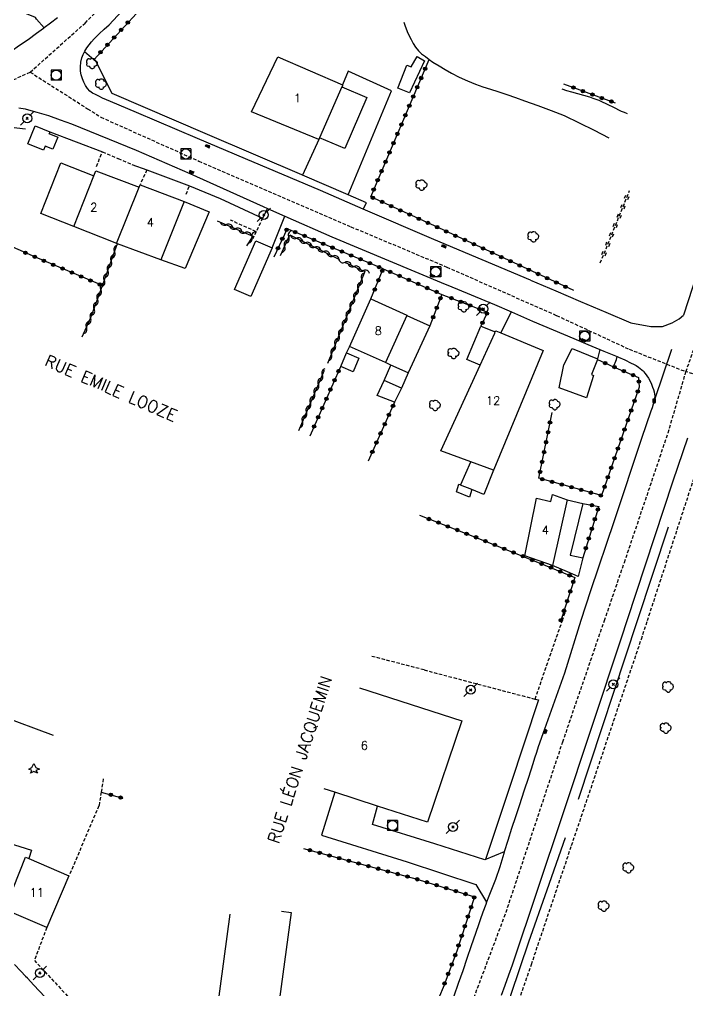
# Model space of a CAD drawing. Header units: millimetres. Extents: x 194000 to 195000, y 155999 to 157001.
# Drawn here: x 194365.5 to 194464.7, y 156116.1 to 156260.3 of the extents above; entities that cross this region are included whole.
import ezdxf
from ezdxf.enums import TextEntityAlignment as Align

# ---------------------------------------------------------------- set-up
doc = ezdxf.new("R2010")
doc.units = ezdxf.units.MM
doc.linetypes.add('DASHED', pattern=[0.75, 0.5, -0.25])
doc.layers.get('0').update_dxf_attribs({"linetype": 'CONTINUOUS'})
for name, color, linetype in [('W0001', 6, 'DASHED'), ('W0004', 5, 'CONTINUOUS'), ('W0008', 7, 'CONTINUOUS'), ('W0014', 7, 'CONTINUOUS'), ('W0017', 7, 'CONTINUOUS'), ('W0101', 7, 'CONTINUOUS'), ('W0104', 1, 'CONTINUOUS'), ('W0112', 1, 'DASHED'), ('W0220', 5, 'DASHED'), ('W0300', 7, 'CONTINUOUS'), ('W0303', 7, 'CONTINUOUS'), ('W0310', 3, 'CONTINUOUS'), ('W0323', 7, 'CONTINUOUS'), ('W0401', 7, 'CONTINUOUS'), ('W0420', 7, 'CONTINUOUS'), ('W0473', 7, 'CONTINUOUS'), ('W0510', 5, 'CONTINUOUS'), ('W0989', 7, 'CONTINUOUS'), ('W0991', 7, 'CONTINUOUS'), ('W1102', 7, 'CONTINUOUS')]:
    doc.layers.add(name, color=color, linetype=linetype)
doc.styles.get("Standard").update_dxf_attribs({"font": 'romans.shx', "width": 0.85})

# ---------------------------------------------------------------- blocks, each defined once
blk = doc.blocks.new('T300')
for p, q in [((-0.8, 0.51), (-0.86, 0.34)), ((-0.86, 0.34), (-0.86, 0.17)), ((-0.86, 0.17), (-0.74, 0.06)), ((-0.69, 0.63), (-0.8, 0.51)), ((-0.8, -0.06), (-0.74, 0.06)), ((-0.74, 0.06), (-0.69, 0.11)), ((-0.57, 0.69), (-0.69, 0.63)), ((-0.46, 0.69), (-0.57, 0.69)), ((-0.29, 0.63), (-0.46, 0.69)), ((-0.29, 0.63), (-0.17, 0.74)), ((-0.23, 0.57), (-0.29, 0.63)), ((-0.17, 0.74), (-0.06, 0.8)), ((-0.06, 0.8), (0.06, 0.8)), ((0.06, 0.8), (0.23, 0.74)), ((0.23, 0.74), (0.34, 0.63)), ((0.34, 0.63), (0.4, 0.51)), ((0.46, 0.46), (0.34, 0.46)), ((0.4, 0.51), (0.4, 0.46)), ((0.57, 0.4), (0.46, 0.46)), ((0.57, 0.4), (0.69, 0.29)), ((0.69, 0.29), (0.74, 0.17)), ((0.74, 0.06), (0.69, -0.17)), ((0.74, 0.17), (0.74, 0.06)), ((-0.8, -0.17), (-0.8, -0.06)), ((-0.8, -0.23), (-0.8, -0.17)), ((-0.74, -0.34), (-0.8, -0.23)), ((-0.69, -0.4), (-0.74, -0.34)), ((-0.51, -0.46), (-0.69, -0.4)), ((-0.4, -0.46), (-0.51, -0.46)), ((-0.4, -0.46), (-0.34, -0.46)), ((-0.34, -0.46), (-0.34, -0.4)), ((-0.34, -0.51), (-0.34, -0.46)), ((-0.29, -0.63), (-0.34, -0.51)), ((-0.17, -0.74), (-0.29, -0.63)), ((-0.06, -0.8), (-0.17, -0.74)), ((0.06, -0.8), (-0.06, -0.8)), ((0.17, -0.74), (0.06, -0.8)), ((0.23, -0.69), (0.17, -0.74)), ((0.29, -0.46), (0.23, -0.46)), ((0.29, -0.63), (0.23, -0.69)), ((0.46, -0.4), (0.29, -0.46)), ((0.34, -0.51), (0.29, -0.63)), ((0.34, -0.51), (0.34, -0.46)), ((0.57, -0.34), (0.46, -0.4)), ((0.63, -0.29), (0.57, -0.34)), ((0.69, -0.17), (0.63, -0.29))]:
    blk.add_line(p, q)
blk = doc.blocks.new('T473')
for p, q in [((-0.166667, 0.166667), (0.166667, -0.166667)), ((-0.166667, -0.166667), (0.166667, 0.166667)), ((0.500001, 0.500001), (1.000002, 1.000002)), ((-1.000002, -1.000002), (-0.500001, -0.500001))]:
    blk.add_line(p, q)
blk.add_ellipse((0, 0), major_axis=(0.471405, 0.471405), ratio=1, start_param=5.4977871438, end_param=11.780972451)
blk = doc.blocks.new('T420')
for p, q in [((0.75, 0.75), (-0.75, 0.75)), ((-0.75, 0.75), (-0.75, -0.75)), ((0.75, 0.75), (0.75, -0.75)), ((0.75, -0.75), (-0.75, -0.75))]:
    blk.add_line(p, q)
blk.add_ellipse((0, 0), major_axis=(-0.53, 0.53), ratio=1, start_param=3.926991, end_param=10.210176)
blk = doc.blocks.new('T401')
for p, q in [((-0.3, 0.3), (0, 0.3)), ((-0.3, -0.25), (-0.3, 0.3)), ((-0.3, 0.15), (0, 0.15)), ((-0.3, 0), (0, 0)), ((0, 0.3), (0, -0.25)), ((-0.3, -0.15), (0, -0.15)), ((-0.3, -0.25), (-0.3, -0.3)), ((-0.3, -0.3), (0, -0.3)), ((0, -0.3), (0, -0.25))]:
    blk.add_line(p, q)
blk = doc.blocks.new('T303')
for p, q in [((-0.77, 0), (-0.28, 0.21)), ((-0.28, -0.21), (-0.77, 0)), ((-0.28, 0.21), (0, 0.83)), ((0, 0.83), (0.28, 0.21)), ((0.28, 0.21), (0.83, 0)), ((0.83, 0), (0.28, -0.21)), ((-0.49, -0.63), (-0.28, -0.21)), ((0, -0.35), (-0.49, -0.63)), ((0.56, -0.63), (0, -0.35)), ((0.28, -0.21), (0.56, -0.63))]:
    blk.add_line(p, q)
blk = doc.blocks.new('t323o')
at = {"color": 0, "linetype": 'Continuous'}
for radius in [0.25, 0.15]:
    blk.add_circle((0, 0), radius, dxfattribs=at)
blk = doc.blocks.new('t220o')
at = {"color": 0, "linetype": 'Continuous'}
for p, q in [((-0.25, 0.25), (0.25, 0.25)), ((-0.25, -0.25), (0.25, -0.25))]:
    blk.add_line(p, q, dxfattribs=at)
blk = doc.blocks.new('t310o')
at = {"color": 0, "linetype": 'Continuous'}
for centre, start, end in [((-0.5, 0.38), 216.8699, 323.1304), ((0.5, -0.37), 36.8699, 143.1303)]:
    blk.add_arc(centre, 0.625, start, end, dxfattribs=at)

msp = doc.modelspace()

# ---------------------------------------------------------------- linework, layer by layer
at = {"layer": 'W0001'}
for points in [[(194464.43, 156207.95), (194470.3, 156224.59), (194477.55, 156246.33), (194488.63, 156279.27), (194497.34, 156304.75), (194501.74, 156317.73), (194505.76, 156329.54)], [(194367.09, 156252.43), (194375.24, 156259.72), (194393.28, 156278.3), (194411.85, 156298.31), (194426.57, 156313.27)], [(194273.66, 156209.29), (194281.47, 156210.25), (194297.32, 156216.32), (194314.54, 156225.25), (194329.17, 156233.41), (194346.13, 156242.98), (194367.09, 156252.43)], [(194367.09, 156252.43), (194375.62, 156247), (194377.59, 156245.74), (194392.11, 156239.23), (194414.68, 156229.48), (194428.94, 156223.49), (194445.22, 156216.3), (194456.01, 156211.29), (194464.43, 156207.95)], [(194452.33, 156171), (194455.3, 156179.64), (194461.79, 156198.87), (194464.43, 156207.95)], [(194516.72, 156171), (194511.59, 156177.45), (194501.46, 156186.88), (194490.03, 156195.76), (194478.71, 156201.99), (194469.77, 156206.4), (194464.43, 156207.95)], [(194405.38, 156070.82), (194408.74, 156075.38), (194420.08, 156089.11), (194430.07, 156107.31), (194437.73, 156127.69), (194446.14, 156152.98), (194452.33, 156171)]]:
    msp.add_lwpolyline(points, dxfattribs=at)
at = {"layer": 'W0004'}
msp.add_lwpolyline([(194462.29, 156211.26), (194459.74, 156203.8)], dxfattribs=at)
at = {"layer": 'W0008'}
for points in [[(194375.16, 156255.47), (194375.21, 156255.56), (194375.49, 156256.04), (194375.83, 156256.51), (194376.2, 156256.95), (194376.6, 156257.38), (194377.31, 156258.11), (194378.07, 156258.79), (194378.83, 156259.47), (194387.68, 156269.07), (194398.26, 156280.22), (194408.72, 156291.7)], [(194479.59, 156262.63), (194474.17, 156246.85), (194468.06, 156228.67), (194464.08, 156216.35)], [(194441.36, 156221.54), (194426.99, 156227.59), (194416.54, 156232.11)], [(194441.36, 156221.54), (194445.12, 156219.94), (194448.77, 156218.38), (194452.56, 156216.77), (194456.26, 156215.19), (194459.22, 156214.64)], [(194459.22, 156214.64), (194460.93, 156214.68), (194462.38, 156215.19), (194463.41, 156215.78), (194464.08, 156216.35)], [(194455.7, 156171), (194462.54, 156191.74), (194464.7, 156198.12)], [(194438.68, 156119.89), (194446.16, 156142.22), (194454.91, 156168.58), (194455.7, 156171)], [(194437.03, 156115.38), (194437.6, 156116.87), (194438.14, 156118.39), (194438.68, 156119.89)], [(194367.63, 156116.88), (194366.67, 156117.9), (194366.41, 156118.17)], [(194400, 156081.89), (194390.43, 156092.17), (194379.08, 156104.73), (194367.63, 156116.88)]]:
    msp.add_lwpolyline(points, dxfattribs=at)
at = {"layer": 'W0014'}
for points in [[(194371.14, 156260.51), (194370.11, 156259.7), (194369.19, 156259.02), (194369.06, 156258.92), (194368.01, 156258.15), (194366.77, 156257.25), (194365.53, 156256.37), (194364.27, 156255.52)], [(194416.54, 156232.11), (194410.17, 156234.85), (194399.04, 156239.54), (194391.91, 156242.57), (194382.86, 156246.45), (194379.02, 156248.07), (194378.44, 156248.33), (194377.85, 156248.59), (194377.27, 156248.86), (194376.81, 156249.09), (194376.36, 156249.33), (194375.95, 156249.62), (194375.6, 156250.01), (194375.31, 156250.47), (194375.06, 156250.94), (194374.84, 156251.46), (194374.67, 156252.02), (194374.57, 156252.57), (194374.55, 156253.23), (194374.62, 156253.9), (194374.77, 156254.55), (194374.96, 156255.06), (194375.16, 156255.46)], [(194416.54, 156232.11), (194417.01, 156233.04), (194414.29, 156234.21), (194407.53, 156237.13), (194407.41, 156237.18), (194393.39, 156243.19), (194379.27, 156249.28), (194376.88, 156253.96), (194376.52, 156254.28), (194375.16, 156255.46)], [(194365.43, 156247.11), (194366.33, 156246.96), (194367.21, 156246.74), (194368.09, 156246.5), (194369.82, 156245.97), (194371.53, 156245.36), (194373.24, 156244.75)], [(194373.24, 156244.75), (194382.81, 156240.83), (194390.77, 156237.36), (194401.66, 156232.49), (194402.32, 156232.2), (194404.9, 156231.06), (194411.85, 156227.99), (194428.68, 156220.96)], [(194370.02, 156243.56), (194377.82, 156240.6)], [(194382.19, 156238.74), (194384.4, 156237.91), (194390.73, 156235.53)], [(194390.73, 156235.53), (194395.27, 156233.66), (194401.6, 156230.73)], [(194428.68, 156220.96), (194429.1, 156220.78), (194436.02, 156217.95), (194438.54, 156216.84), (194441.66, 156215.46), (194447.81, 156212.88)], [(194447.81, 156212.88), (194448.49, 156212.59), (194449.17, 156212.3), (194449.85, 156212.01), (194451.05, 156211.51), (194451.64, 156211.27), (194452.26, 156211.02), (194453.46, 156210.51), (194454.22, 156210.19), (194454.41, 156210.11), (194455.36, 156209.69), (194456.29, 156209.24), (194456.66, 156209.05), (194457.03, 156208.86), (194457.37, 156208.64), (194457.63, 156208.45), (194457.88, 156208.24), (194458.11, 156208.01), (194458.11, 156208.01)], [(194458.12, 156208), (194458.39, 156207.69), (194458.65, 156207.35), (194458.88, 156206.99), (194459.11, 156206.56), (194459.3, 156206.12), (194459.48, 156205.66), (194459.6, 156205.32), (194459.71, 156204.98), (194459.78, 156204.63), (194459.79, 156204.31), (194459.76, 156203.98), (194459.74, 156203.8), (194459.72, 156203.65), (194459.59, 156203.12), (194459.41, 156202.6), (194459.23, 156202.08)], [(194459.23, 156202.08), (194457.83, 156198.03), (194453.77, 156185.82), (194450.24, 156175.43), (194448.84, 156171)], [(194448.84, 156171), (194446.38, 156163.19), (194443.42, 156154.88), (194442.51, 156152.23)], [(194442.03, 156159.34), (194442.54, 156159.22), (194438.34, 156146.52), (194434.7, 156135.52)], [(194442.51, 156152.23), (194442.24, 156151.39), (194441.97, 156150.56), (194441.7, 156149.73), (194441.05, 156147.7), (194440.39, 156145.68), (194439.73, 156143.65), (194439.15, 156141.88), (194438.55, 156140.11), (194437.97, 156138.33), (194437.45, 156136.65), (194437.38, 156136.39), (194436.79, 156134.45), (194436.15, 156132.53), (194435.68, 156131.3), (194435.19, 156130.07), (194434.85, 156129.2), (194434.71, 156128.84), (194434.29, 156127.7), (194433.88, 156126.55), (194433.48, 156125.4), (194433.38, 156125.12), (194433.29, 156124.83), (194433.19, 156124.55)], [(194433.19, 156124.55), (194432.56, 156122.7), (194431.93, 156120.84), (194431.3, 156118.99), (194430.64, 156117.11), (194429.98, 156115.25)], [(194366.4, 156118.19), (194365.7, 156118.93), (194364.74, 156119.95)]]:
    msp.add_lwpolyline(points, dxfattribs=at)
at = {"layer": 'W0017'}
for points in [[(194369.19, 156259.02), (194368.04, 156260.31), (194367.86, 156260.52), (194364.57, 156261.86)], [(194414.29, 156234.21), (194420.72, 156249.64), (194414.29, 156252.57), (194413.45, 156250.54)], [(194409.94, 156242.44), (194407.53, 156237.13)], [(194402.32, 156232.2), (194401.6, 156230.73)], [(194402.99, 156226.36), (194404.9, 156231.06)], [(194436.93, 156213.7), (194438.54, 156216.84)], [(194451.64, 156211.27), (194451.28, 156209.85)], [(194453.69, 156208.7), (194454.11, 156209.78)], [(194454.11, 156209.78), (194454.22, 156210.19)], [(194412.29, 156145.51), (194410.34, 156139.14), (194423.04, 156135.17), (194433.25, 156131.82), (194434.85, 156129.2)], [(194437.45, 156136.65), (194434.56, 156135.46), (194427.14, 156137.83), (194417.91, 156140.72), (194418.65, 156143.45)]]:
    msp.add_lwpolyline(points, dxfattribs=at)
at = {"layer": 'W0101'}
for points in [[(194409.94, 156242.44), (194399.92, 156246.56), (194403.84, 156254.71), (194413.45, 156250.54), (194413.5, 156250.52), (194413.5, 156250.52), (194413.37, 156250.23), (194410.05, 156242.69)], [(194417.68, 156218.75), (194423, 156216.35), (194422.99, 156216.32), (194419.83, 156209.31), (194414.51, 156211.71), (194414.48, 156211.66), (194417.68, 156218.75)], [(194443.22, 156211.1), (194435.9, 156193.42), (194435.87, 156193.33), (194432.52, 156194.55), (194428.06, 156196.18), (194433.9, 156208.94), (194436.07, 156213.67), (194436.13, 156213.85), (194436.19, 156214.01), (194436.93, 156213.7)], [(194440.54, 156180.6), (194442.24, 156189.17), (194444.38, 156188.7), (194444.61, 156189.72), (194446.81, 156188.95), (194444.64, 156179.17)], [(194369.55, 156125.41), (194363.34, 156128.08), (194363.69, 156128.97), (194366.42, 156135.85), (194366.89, 156135.65), (194372.84, 156133.1), (194369.55, 156125.41)]]:
    msp.add_lwpolyline(points, close=True, dxfattribs=at)
for points in [[(194379.9, 156227.01), (194379.9, 156227.01), (194379.8, 156227.05), (194379.7, 156227.08), (194379.71, 156227.08), (194373.56, 156229.52), (194376.56, 156237.04), (194376.85, 156237.76)], [(194376.85, 156237.76), (194383.26, 156235.34)], [(194383.26, 156235.34), (194383.41, 156235.71), (194389.97, 156233.24), (194386.49, 156224.54), (194380.03, 156226.96), (194379.9, 156227.01)], [(194415.96, 156160.99), (194431.15, 156156.09), (194426.09, 156141.05), (194418.65, 156143.45), (194412.29, 156145.51), (194410.74, 156146.01)], [(194404.42, 156127.84), (194405.82, 156127.65), (194403.84, 156112.98), (194403.1, 156113.08), (194403.01, 156112.47)], [(194395.2, 156113.38), (194394.91, 156113.42), (194396.8, 156127.43)]]:
    msp.add_lwpolyline(points, dxfattribs=at)
at = {"layer": 'W0104'}
for points in [[(194424.53, 156254.73), (194425.62, 156254.1), (194423.39, 156249.36), (194421.66, 156250.05), (194423.02, 156253.47), (194423.65, 156253.22), (194423.66, 156253.25), (194423.66, 156253.24)], [(194366.76, 156241.77), (194367.84, 156244.45), (194370.02, 156243.56), (194369.92, 156243.29), (194369.88, 156243.3), (194371.2, 156242.77), (194370.47, 156240.99), (194369.3, 156241.46), (194369.05, 156240.84)], [(194397.44, 156220.14), (194400.59, 156227.4), (194402.99, 156226.36), (194399.85, 156219.1)], [(194445.63, 156205.55), (194446.33, 156208.95), (194447.56, 156211.4), (194451.28, 156209.85), (194451.34, 156209.83), (194451.3, 156209.74), (194450.39, 156207.55), (194450.73, 156207.41), (194449.69, 156204.06)], [(194414.04, 156210.75), (194415.88, 156209.96), (194415.03, 156207.95), (194413.18, 156208.74)]]:
    msp.add_lwpolyline(points, close=True, dxfattribs=at)
for points in [[(194413.37, 156250.23), (194417.04, 156248.66), (194413.81, 156241.08), (194410.05, 156242.69)], [(194373.56, 156229.52), (194368.66, 156231.45), (194371.62, 156238.98), (194376.56, 156237.04)], [(194389.97, 156233.24), (194393.65, 156231.67), (194390.09, 156223.29), (194386.49, 156224.54)], [(194422.99, 156216.32), (194426.4, 156214.74), (194423.18, 156207.76), (194420.65, 156208.93), (194419.83, 156209.31)], [(194433.9, 156208.94), (194431.93, 156209.75), (194433.99, 156214.73), (194436.13, 156213.85)], [(194423.18, 156207.76), (194422.19, 156205.53), (194419.64, 156206.66), (194420.65, 156208.93)], [(194422.19, 156205.53), (194421.18, 156203.41), (194418.58, 156204.44), (194419.64, 156206.66)], [(194435.87, 156193.33), (194434.43, 156189.73), (194432.67, 156190.44), (194430.99, 156191.11), (194431.03, 156191.18), (194432.52, 156194.55)], [(194432.67, 156190.44), (194432.32, 156189.31), (194430.39, 156190.13), (194430.74, 156191.27), (194431.03, 156191.18)], [(194446.81, 156188.95), (194449.15, 156188.37), (194447.27, 156180.71), (194449.12, 156180.34), (194448.43, 156177.53), (194446.85, 156178.22), (194444.64, 156179.17)], [(194363.69, 156128.97), (194357.88, 156131.37), (194360.98, 156138.89), (194363.81, 156138), (194367.29, 156136.9), (194366.89, 156135.65)]]:
    msp.add_lwpolyline(points, dxfattribs=at)
at = {"layer": 'W0112'}
for points in [[(194376.93, 156238.43), (194377.82, 156240.6), (194380.11, 156239.62), (194380.14, 156239.6), (194382.19, 156238.74)], [(194384.4, 156237.91), (194383.41, 156235.71)], [(194390.24, 156234.29), (194390.73, 156235.53)], [(194400.62, 156228.74), (194396.82, 156230.46)], [(194401.6, 156230.73), (194400.62, 156228.74), (194400.12, 156227.7)], [(194458.71, 156171), (194467.25, 156197.09), (194468.62, 156197.64)], [(194417.3, 156073.69), (194417.1, 156074.75), (194421.83, 156080.19), (194424.27, 156083.78), (194428.73, 156090.58), (194428.74, 156090.58), (194429.57, 156092.08), (194434.56, 156101.15), (194438.42, 156111.14), (194441.49, 156119.93), (194447.46, 156137.61), (194457.81, 156168.24), (194458.71, 156171)], [(194442.03, 156159.34), (194446.08, 156171)], [(194446.08, 156171), (194446.49, 156172.2)], [(194425.57, 156163.67), (194417.61, 156165.74)], [(194425.57, 156163.67), (194442.03, 156159.34)], [(194377.94, 156147.5), (194377.63, 156145.53), (194377.3, 156143.48), (194372.84, 156133.1)], [(194369.55, 156125.41), (194367.71, 156120.53), (194378.59, 156108.87), (194386.93, 156099.93)]]:
    msp.add_lwpolyline(points, dxfattribs=at)
at = {"layer": 'W0220'}
msp.add_lwpolyline([(194451.72, 156224.11), (194456.07, 156234.85)], dxfattribs=at)
at = {"layer": 'W0300'}
msp.add_lwpolyline([(194346.03, 156237.19), (194361.02, 156243.95), (194363.45, 156244.36), (194366.38, 156244.03)], dxfattribs=at)
at = {"layer": 'W0303'}
for points in [[(194457.23, 156171), (194461.82, 156184.91)], [(194448.49, 156144.5), (194457.23, 156171)], [(194362.5, 156156.95), (194370.51, 156153.98)], [(194422.33, 156083.58), (194423.67, 156085.51), (194425, 156087.43), (194426.32, 156089.36), (194427.38, 156090.89), (194428.44, 156092.42), (194429.44, 156093.98), (194430.36, 156095.59), (194431.23, 156097.22), (194432.06, 156098.88), (194432.82, 156100.5), (194433.54, 156102.15), (194434.26, 156103.79), (194434.91, 156105.21), (194435.55, 156106.62), (194436.16, 156108.05), (194437.01, 156110.51), (194437.74, 156113.01), (194438.49, 156115.51), (194441.09, 156123.29), (194443.81, 156131.04), (194446.53, 156138.79)]]:
    msp.add_lwpolyline(points, dxfattribs=at)
at = {"layer": 'W0310'}
for points in [[(194394.85, 156230.37), (194400.14, 156228.1), (194399.2, 156226.64)], [(194404.25, 156225.19), (194405.63, 156228.26), (194413.03, 156224.63)], [(194374.83, 156213.15), (194376.11, 156216.01), (194377.81, 156220.74), (194379.91, 156226.58)], [(194379.91, 156226.58), (194380.03, 156226.96)], [(194413.74, 156224.24), (194416.78, 156222.85), (194411.22, 156209.17)], [(194410.73, 156208.13), (194406.91, 156199.19)]]:
    msp.add_lwpolyline(points, dxfattribs=at)
at = {"layer": 'W0323'}
for points in [[(194418.93, 156299.29), (194417.89, 156298.77), (194409.32, 156289.54), (194403.74, 156283.53), (194387.49, 156266.21), (194376.52, 156254.28)], [(194447.77, 156220), (194427.1, 156229.59), (194417.64, 156233.94), (194426.3, 156254.32)], [(194453.99, 156247.84), (194446.31, 156250.64)], [(194377.81, 156220.74), (194367.88, 156224.97), (194357.98, 156229.3), (194351.32, 156232.35)], [(194419.51, 156223.22), (194405.23, 156229.19), (194403.25, 156224.94)], [(194417.68, 156218.75), (194419.47, 156223.24), (194419.51, 156223.22), (194428.21, 156219.44), (194426.4, 156214.74)], [(194428.21, 156219.44), (194434.99, 156216.78), (194433.99, 156214.73)], [(194414.04, 156210.75), (194414.48, 156211.66)], [(194408.63, 156198.45), (194413.18, 156208.74)], [(194451.3, 156209.74), (194453.69, 156208.7), (194457.4, 156207.1), (194457.51, 156205.66), (194451.89, 156189.56), (194442.59, 156192.12), (194444.55, 156201.9)], [(194421.18, 156203.41), (194417.26, 156194.69)], [(194449.15, 156188.37), (194451.49, 156187.93), (194449.12, 156180.34)], [(194424.89, 156186.63), (194433.56, 156183.24), (194443.47, 156179.24), (194447.92, 156177.4), (194445.85, 156171)], [(194377.63, 156145.53), (194380.83, 156144.63)], [(194407.66, 156137.15), (194424.33, 156132.65), (194433.04, 156130), (194430.4, 156121.92), (194428.39, 156116.53), (194427.29, 156113.93), (194426.29, 156111.23), (194425.02, 156108.52), (194424.07, 156106.23), (194423.94, 156105.98), (194422.58, 156103.52), (194420.93, 156100.89)]]:
    msp.add_lwpolyline(points, dxfattribs=at)
at = {"layer": 'W0510'}
for points in [[(194422.54, 156259.87), (194422.77, 156259.24), (194423.17, 156258.24), (194423.64, 156257.27), (194423.96, 156256.7), (194424.31, 156256.13), (194424.71, 156255.61), (194425.2, 156255.15), (194425.75, 156254.73), (194426.3, 156254.32)], [(194426.3, 156254.32), (194426.87, 156253.9), (194427.78, 156253.35), (194428.69, 156252.8), (194429.62, 156252.28), (194430.79, 156251.7), (194431.99, 156251.16), (194433.2, 156250.66), (194434.3, 156250.27), (194435.42, 156249.92), (194436.53, 156249.56), (194437.84, 156249.11), (194439.15, 156248.66), (194440.46, 156248.19), (194442.44, 156247.49), (194444.41, 156246.76), (194446.36, 156245.97), (194448.59, 156244.92), (194450.79, 156243.8), (194452.99, 156242.67)], [(194455.76, 156246.23), (194455.32, 156246.42), (194454.89, 156246.61), (194454.46, 156246.81), (194454, 156247.04), (194453.54, 156247.27), (194453.08, 156247.5), (194452.57, 156247.74), (194452.06, 156247.98), (194451.55, 156248.21), (194451.09, 156248.38), (194450.64, 156248.54), (194450.18, 156248.7), (194449.29, 156248.97), (194448.39, 156249.21), (194447.5, 156249.46), (194446.73, 156249.68), (194446.06, 156249.88)]]:
    msp.add_lwpolyline(points, dxfattribs=at)
at = {"layer": 'W1102'}
msp.add_lwpolyline([(194379.9, 156227.01), (194383.26, 156235.34)], dxfattribs=at)

# ---------------------------------------------------------------- block references
at = {"layer": 'W0220', "rotation": 67.95722869801361}
for p in [(194455.66, 156233.84), (194455.1, 156232.45), (194453.97, 156229.67), (194454.54, 156231.06), (194453.41, 156228.28), (194452.85, 156226.89), (194452.29, 156225.5)]:
    msp.add_blockref('t220o', p, dxfattribs=at)
at = {"layer": 'W0300', "rotation": 359.9999899820874}
for p in [(194376.29, 156253.71), (194377.65, 156250.63), (194431.47, 156217.58), (194429.96, 156210.67), (194455.91, 156134.27), (194452.26, 156128.58)]:
    msp.add_blockref('T300', p, dxfattribs=at)
at = {"layer": 'W0300'}
for p in [(194425.21, 156235.64), (194441.81, 156227.98), (194427.21, 156202.95), (194444.97, 156203.06), (194461.81, 156161.14), (194461.47, 156155.01)]:
    msp.add_blockref('T300', p, dxfattribs=at)
at = {"layer": 'W0303'}
msp.add_blockref('T303', (194367.64, 156148.96), dxfattribs=at)
at = {"layer": 'W0310'}
for p, rotation in [((194396.23, 156229.78), 336.7464783777683), ((194397.61, 156229.19), 336.7464783777683), ((194398.98, 156228.59), 336.7464783777683), ((194400, 156227.89), 237.2627889761872), ((194405.48, 156227.93), 65.79553933761387), ((194404.86, 156226.56), 65.79553933761387), ((194406.65, 156227.76), 333.8607585918501), ((194407.99, 156227.1), 333.8607585918501), ((194409.34, 156226.44), 333.8607585918501), ((194379.62, 156225.77), 70.21190523063954), ((194410.69, 156225.78), 333.8607585918501), ((194412.03, 156225.12), 333.8607585918501), ((194379.11, 156224.36), 70.21190523063954), ((194413.83, 156224.2), 335.428374716742), ((194415.19, 156223.57), 335.428374716742), ((194378.6, 156222.94), 70.21190523063954), ((194416.56, 156222.95), 335.428374716742), ((194378.09, 156221.53), 70.21190523063954), ((194415.74, 156220.29), 247.8842570472274), ((194416.31, 156221.68), 247.8842570472274), ((194377.58, 156220.12), 70.21356125518267), ((194415.18, 156218.9), 247.8842570472274), ((194377.08, 156218.71), 70.21356125518267), ((194414.61, 156217.51), 247.8842570472274), ((194376.57, 156217.3), 70.21356125518267), ((194414.05, 156216.12), 247.8842570472274), ((194376.05, 156215.89), 66.0438234970355), ((194413.48, 156214.73), 247.8842570472274), ((194375.44, 156214.52), 66.0438234970355), ((194412.92, 156213.34), 247.8842570472274), ((194412.35, 156211.95), 247.8842570472274), ((194411.79, 156210.56), 247.8842570472274), ((194410.45, 156207.47), 246.8728541341027), ((194409.86, 156206.09), 246.8728541341027), ((194409.27, 156204.71), 246.8728541341027), ((194408.68, 156203.33), 246.8728541341027), ((194408.09, 156201.95), 246.8728541341027), ((194407.5, 156200.57), 246.8728541341027)]:
    msp.add_blockref('t310o', p, dxfattribs=dict(at, rotation=rotation))
at = {"layer": 'W0323'}
for p, rotation in [((194380.58, 156258.7), 227.4150777220229), ((194381.59, 156259.8), 227.4150777220229), ((194379.56, 156257.59), 227.4150777220229), ((194378.55, 156256.49), 227.4150777220229), ((194377.53, 156255.38), 227.4150777220229), ((194425.72, 156252.94), 66.9563488893926), ((194425.13, 156251.56), 66.9563488893926), ((194424.54, 156250.18), 66.9563488893926), ((194447.72, 156250.13), 159.9663521290654), ((194423.96, 156248.8), 66.9563488893926), ((194449.13, 156249.61), 159.9663521290654), ((194450.54, 156249.1), 159.9663521290654), ((194451.95, 156248.58), 159.9663521290654), ((194423.37, 156247.42), 66.9563488893926), ((194453.36, 156248.07), 159.9663521290654), ((194422.78, 156246.04), 66.9563488893926), ((194422.19, 156244.65), 66.9563488893926), ((194421.61, 156243.27), 66.9563488893926), ((194421.02, 156241.89), 66.9563488893926), ((194420.43, 156240.51), 66.9563488893926), ((194419.85, 156239.13), 66.9563488893926), ((194419.26, 156237.75), 66.9563488893926), ((194418.67, 156236.37), 66.9563488893926), ((194418.08, 156234.99), 66.9563488893926), ((194417.96, 156233.79), 155.324352511791), ((194419.33, 156233.17), 155.324352511791), ((194420.69, 156232.54), 155.324352511791), ((194422.05, 156231.91), 155.324352511791), ((194423.42, 156231.29), 155.324352511791), ((194424.78, 156230.66), 155.324352511791), ((194426.14, 156230.04), 155.324352511791), ((194405.15, 156229.02), 244.9587620695385), ((194406.44, 156228.68), 157.317197092478), ((194427.5, 156229.41), 155.0905068349892), ((194428.86, 156228.78), 155.0905068349892), ((194404.52, 156227.66), 244.9587620695385), ((194407.82, 156228.11), 157.317197092478), ((194409.21, 156227.53), 157.317197092478), ((194410.59, 156226.95), 157.317197092478), ((194430.22, 156228.14), 155.0905068349892), ((194431.59, 156227.51), 155.0905068349892), ((194432.95, 156226.88), 155.0905068349892), ((194366.39, 156225.62), 156.3669791219382), ((194403.88, 156226.3), 244.9587620695385), ((194411.97, 156226.37), 157.317197092478), ((194413.36, 156225.79), 157.317197092478), ((194434.31, 156226.25), 155.0905068349892), ((194435.67, 156225.62), 155.0905068349892), ((194367.77, 156225.02), 156.3669791219382), ((194369.14, 156224.43), 156.9191885857664), ((194414.74, 156225.21), 157.317197092478), ((194416.13, 156224.64), 157.317197092478), ((194417.51, 156224.06), 157.317197092478), ((194437.03, 156224.98), 155.0905068349892), ((194438.39, 156224.35), 155.0905068349892), ((194370.52, 156223.84), 156.9191885857664), ((194371.9, 156223.26), 156.9191885857664), ((194373.28, 156222.67), 156.9191885857664), ((194418.89, 156223.48), 157.317197092478), ((194419.35, 156222.93), 68.22280681799897), ((194420.54, 156222.77), 336.5286424675895), ((194439.75, 156223.72), 155.0905068349892), ((194441.11, 156223.09), 155.0905068349892), ((194442.47, 156222.46), 155.0905068349892), ((194374.66, 156222.08), 156.9191885857664), ((194376.04, 156221.49), 156.9191885857664), ((194418.79, 156221.54), 68.22280681799897), ((194421.92, 156222.18), 336.5286424675895), ((194423.29, 156221.58), 336.5286424675895), ((194424.67, 156220.98), 336.5286424675895), ((194443.83, 156221.83), 155.0905068349892), ((194445.19, 156221.19), 155.0905068349892), ((194377.42, 156220.9), 156.9191885857664), ((194418.23, 156220.14), 68.22280681799897), ((194426.04, 156220.38), 336.5286424675895), ((194427.42, 156219.79), 336.5286424675895), ((194446.55, 156220.56), 155.0905068349892), ((194427.99, 156218.85), 248.9102371454009), ((194429.61, 156218.89), 338.5274110430332), ((194431.01, 156218.34), 338.5274110430332), ((194427.45, 156217.45), 248.9102371454009), ((194432.4, 156217.79), 338.5274110430332), ((194433.8, 156217.25), 338.5274110430332), ((194426.91, 156216.05), 248.9102371454009), ((194434.23, 156215.23), 243.9068782836146), ((194434.89, 156216.58), 243.9068782836146), ((194412.87, 156208.05), 66.18624966353275), ((194452.46, 156209.24), 336.6627909352099), ((194453.84, 156208.64), 336.6485813431248), ((194455.22, 156208.05), 336.6485813431248), ((194412.27, 156206.68), 66.18624966353275), ((194456.59, 156207.45), 336.6485813431248), ((194411.66, 156205.31), 66.18624966353275), ((194457.45, 156206.49), 274.4807343597165), ((194411.06, 156203.94), 66.18624966353275), ((194457.29, 156205.03), 250.764974811541), ((194410.45, 156202.56), 66.18624966353275), ((194420.95, 156202.9), 245.7947182425192), ((194456.8, 156203.61), 250.764974811541), ((194409.84, 156201.19), 66.18624966353275), ((194420.34, 156201.53), 245.7947182425192), ((194456.3, 156202.19), 250.764974811541), ((194409.24, 156199.82), 66.18624966353275), ((194419.72, 156200.17), 245.7947182425192), ((194444.25, 156200.43), 78.7080928601879), ((194455.31, 156199.36), 250.764974811541), ((194455.81, 156200.78), 250.764974811541), ((194419.11, 156198.8), 245.7947182425192), ((194443.96, 156198.96), 78.7080928601879), ((194454.82, 156197.94), 250.764974811541), ((194418.49, 156197.43), 245.7947182425192), ((194443.67, 156197.49), 78.7080928601879), ((194454.33, 156196.53), 250.764974811541), ((194417.88, 156196.06), 245.7947182425192), ((194443.37, 156196.02), 78.7080928601879), ((194453.83, 156195.11), 250.764974811541), ((194443.08, 156194.55), 78.7080928601879), ((194453.34, 156193.7), 250.764974811541), ((194442.78, 156193.08), 78.7080928601879), ((194452.84, 156192.28), 250.764974811541), ((194443.1, 156191.98), 164.6110068112236), ((194444.55, 156191.58), 164.6110068112236), ((194445.99, 156191.19), 164.6110068112236), ((194447.44, 156190.79), 164.6110068112236), ((194452.35, 156190.86), 250.764974811541), ((194448.89, 156190.39), 164.6110068112236), ((194450.33, 156189.99), 164.6110068112236), ((194451.78, 156189.59), 164.6110068112236), ((194450.47, 156188.13), 349.3936562528987), ((194451.36, 156187.5), 252.6485516513516), ((194426.29, 156186.08), 338.6966415564881), ((194427.68, 156185.54), 338.6966415564881), ((194429.08, 156184.99), 338.6966415564881), ((194450.91, 156186.06), 252.6485516513516), ((194430.48, 156184.45), 338.6966415564881), ((194431.88, 156183.9), 338.6966415564881), ((194450.46, 156184.63), 252.6485516513516), ((194433.27, 156183.36), 338.6966415564881), ((194434.66, 156182.8), 337.9835344680278), ((194436.06, 156182.24), 337.9835344680278), ((194450.01, 156183.2), 252.6485516513516), ((194437.45, 156181.67), 337.9835344680278), ((194438.84, 156181.11), 337.9835344680278), ((194449.57, 156181.77), 252.6485516513516), ((194440.23, 156180.55), 337.9835344680278), ((194441.62, 156179.99), 337.9835344680278), ((194443.01, 156179.42), 337.9835344680278), ((194444.4, 156178.86), 337.6237505493041), ((194445.78, 156178.28), 337.6237505493041), ((194447.17, 156177.71), 337.6237505493041), ((194447.71, 156176.75), 252.0899449727973), ((194447.25, 156175.32), 252.0899449727973), ((194446.79, 156173.9), 252.0899449727973), ((194446.33, 156172.47), 252.0899449727973), ((194445.86, 156171.04), 252.0899449727973), ((194379.07, 156145.13), 344.3884316310208), ((194380.52, 156144.72), 344.3884316310208), ((194408.61, 156136.89), 344.8783530994605), ((194410.06, 156136.5), 344.8783530994605), ((194411.51, 156136.11), 344.8783530994605), ((194412.96, 156135.72), 344.8783530994605), ((194414.41, 156135.33), 344.8783530994605), ((194415.85, 156134.94), 344.8783530994605), ((194417.3, 156134.55), 344.8783530994605), ((194418.75, 156134.16), 344.8783530994605), ((194420.2, 156133.76), 344.8783530994605), ((194421.65, 156133.37), 344.8783530994605), ((194423.09, 156132.98), 344.8783530994605), ((194424.54, 156132.58), 343.1060021167656), ((194425.98, 156132.15), 343.1060021167656), ((194427.41, 156131.71), 343.1060021167656), ((194428.85, 156131.28), 343.1060021167656), ((194430.28, 156130.84), 343.1060021167656), ((194431.72, 156130.4), 343.1060021167656), ((194433, 156129.89), 251.9271386436153), ((194432.53, 156128.46), 251.9271386436153), ((194432.07, 156127.04), 251.9271386436153), ((194431.6, 156125.61), 251.9271386436153), ((194431.14, 156124.18), 251.9271386436153), ((194430.67, 156122.76), 251.9271386436153), ((194430.18, 156121.34), 249.5453899601982), ((194429.66, 156119.93), 249.5453899601982), ((194429.13, 156118.53), 249.5453899601982), ((194428.61, 156117.12), 249.5453899601982)]:
    msp.add_blockref('t323o', p, dxfattribs=dict(at, rotation=rotation))
at = {"layer": 'W0401'}
for p, rotation in [((194393.5, 156241.59), 66.9743114736178), ((194390.97, 156237.46), 245.9082878776752), ((194428.57, 156226.71), 67.18022801671535), ((194426.7, 156222.07), 247.3209144320064), ((194449.19, 156212.47), 246.7401639374478), ((194443.41, 156154.56), 161.1642730338728)]:
    msp.add_blockref('T401', p, dxfattribs=dict(at, rotation=rotation))
msp.add_blockref('T401', (194459.88, 156203.63), dxfattribs=at)
at = {"layer": 'W0420', "rotation": 359.9999899820874}
for p in [(194370.95, 156251.98), (194390.21, 156240.28), (194427.28, 156222.78), (194449.4, 156213.24), (194420.88, 156140.57)]:
    msp.add_blockref('T420', p, dxfattribs=at)
at = {"layer": 'W0473', "rotation": 359.9999899820874}
for p in [(194366.65, 156245.57), (194401.77, 156231.24), (194434.35, 156217.29), (194453.64, 156161.52), (194432.48, 156160.72), (194429.84, 156140.36), (194368.53, 156118.67)]:
    msp.add_blockref('T473', p, dxfattribs=at)

# ---------------------------------------------------------------- texts
at = {"layer": 'W0989'}
for s, rotation, p in [('RUE EMILE LOOZE  ', 336.4407, (194369.07, 156208.93)), ('RUE LÉON JACQUEMIN  ', 72.1347, (194403.97, 156137.76))]:
    msp.add_text(s, height=1.75, rotation=rotation, dxfattribs=at).set_placement(p)
at = {"layer": 'W0991'}
for s, p in [('1', (194406.76, 156248.58)), ('2', (194376.54, 156232.38)), ('4', (194384.94, 156230.12)), ('8', (194418.75, 156214.03)), ('12', (194435.82, 156203.67)), ('4', (194443.56, 156184.44)), ('6', (194416.7, 156152.45)), ('11', (194368.07, 156130.63))]:
    msp.add_text(s, height=1.25, dxfattribs=at).set_placement(p, align=Align.MIDDLE_CENTER)

doc.saveas('drawing.dxf')
